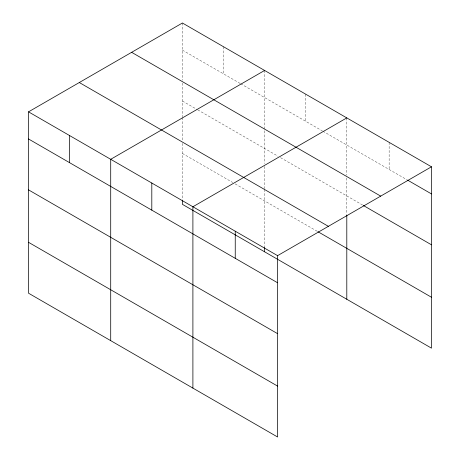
<?xml version="1.0" encoding="UTF-8"?>
<svg xmlns="http://www.w3.org/2000/svg" width="460" height="460" viewBox="0 0 460 460"><rect width="100%" height="100%" fill="white"/><g stroke="black" fill="none" stroke-linecap="round" stroke-linejoin="round"><path stroke-width="0.34" stroke-dasharray="2.3 1.72" d="M182.413 50.117L240.068 83.404M240.683 83.76L322.264 130.858M322.874 131.215L406.939 179.745M182.413 101.016L197.133 109.514M197.748 109.865L278.099 156.256M280.554 157.677L362.756 205.131M182.413 153.45L232.708 182.493M235.163 183.908L317.354 231.363M389.143 142.353L389.143 169.47M346.8 117.909L346.8 175.133M346.8 178.003L346.8 214.596M305.704 94.179L305.704 121.296M264.603 70.455L264.603 163.553M264.603 166.428L264.603 188.698M264.603 189.411L264.603 247.503M223.508 46.724L223.508 73.841M182.413 23L182.413 80.224M182.413 83.093L182.413 116.817M182.413 117.536L182.413 140.524M182.413 143.393L182.413 199.329"/><path stroke-width="0.69" d="M277.587 333.661L277.587 255.651L28.52 111.849L28.52 293.198L277.587 437L277.587 333.661L28.52 189.865M28.52 111.849L182.413 23L431.48 166.802L431.48 348.151L182.413 204.349L182.413 200.048M264.603 70.455L110.71 159.304L110.71 340.653M346.8 117.909L192.901 206.758L192.901 388.108M277.587 255.651L431.48 166.802M407.548 180.102L431.48 193.919M131.629 52.319L380.696 196.121M363.365 205.488L431.48 244.812M79.304 82.53L328.371 226.331M317.969 231.719L431.48 297.252M28.52 138.966L277.587 282.768M28.52 242.305L277.587 386.101M346.8 215.314L346.8 299.259M264.603 247.503L264.603 251.804M235.244 231.202L235.244 258.319M151.806 183.028L151.806 210.145M69.615 135.579L69.615 162.696"/></g></svg>
